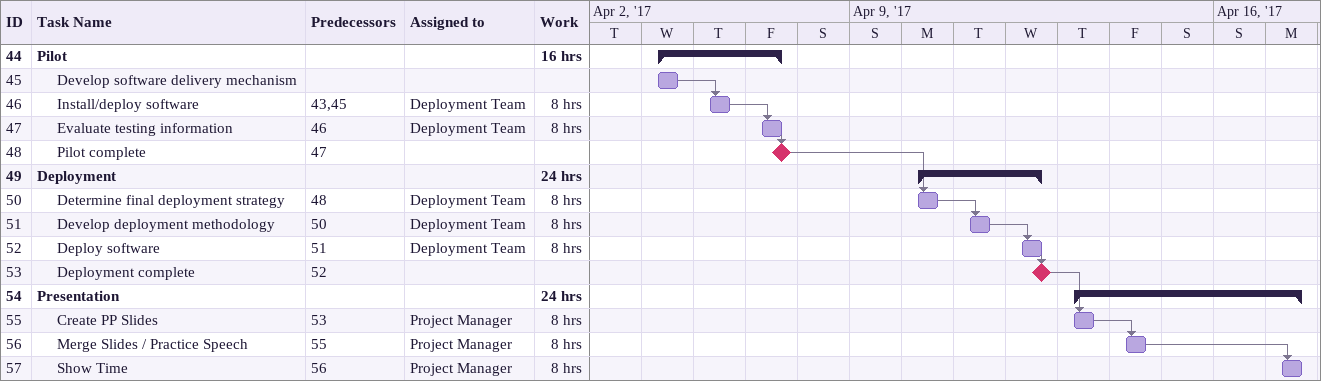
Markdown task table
| ID | Level | Task | Start | Finish | Predecessors | Resources | Work (h) |
|---|---|---|---|---|---|---|---|
| 44 | 1 | **Pilot** | 2017-04-05 | 2017-04-07 |  |  | 16 |
| 45 | 2 | Develop software delivery mechanism | 2017-04-05 | 2017-04-05 |  |  |  |
| 46 | 2 | Install/deploy software | 2017-04-06 | 2017-04-06 | 43, 45 | Deployment Team | 8 |
| 47 | 2 | Evaluate testing information | 2017-04-07 | 2017-04-07 | 46 | Deployment Team | 8 |
| 48 | 2 | Pilot complete (milestone) | 2017-04-07 | 2017-04-07 | 47 |  |  |
| 49 | 1 | **Deployment** | 2017-04-10 | 2017-04-12 |  |  | 24 |
| 50 | 2 | Determine final deployment strategy | 2017-04-10 | 2017-04-10 | 48 | Deployment Team | 8 |
| 51 | 2 | Develop deployment methodology | 2017-04-11 | 2017-04-11 | 50 | Deployment Team | 8 |
| 52 | 2 | Deploy software | 2017-04-12 | 2017-04-12 | 51 | Deployment Team | 8 |
| 53 | 2 | Deployment complete (milestone) | 2017-04-12 | 2017-04-12 | 52 |  |  |
| 54 | 1 | **Presentation** | 2017-04-13 | 2017-04-17 |  |  | 24 |
| 55 | 2 | Create PP Slides | 2017-04-13 | 2017-04-13 | 53 | Project Manager | 8 |
| 56 | 2 | Merge Slides / Practice Speech | 2017-04-14 | 2017-04-14 | 55 | Project Manager | 8 |
| 57 | 2 | Show Time | 2017-04-17 | 2017-04-17 | 56 | Project Manager | 8 |
